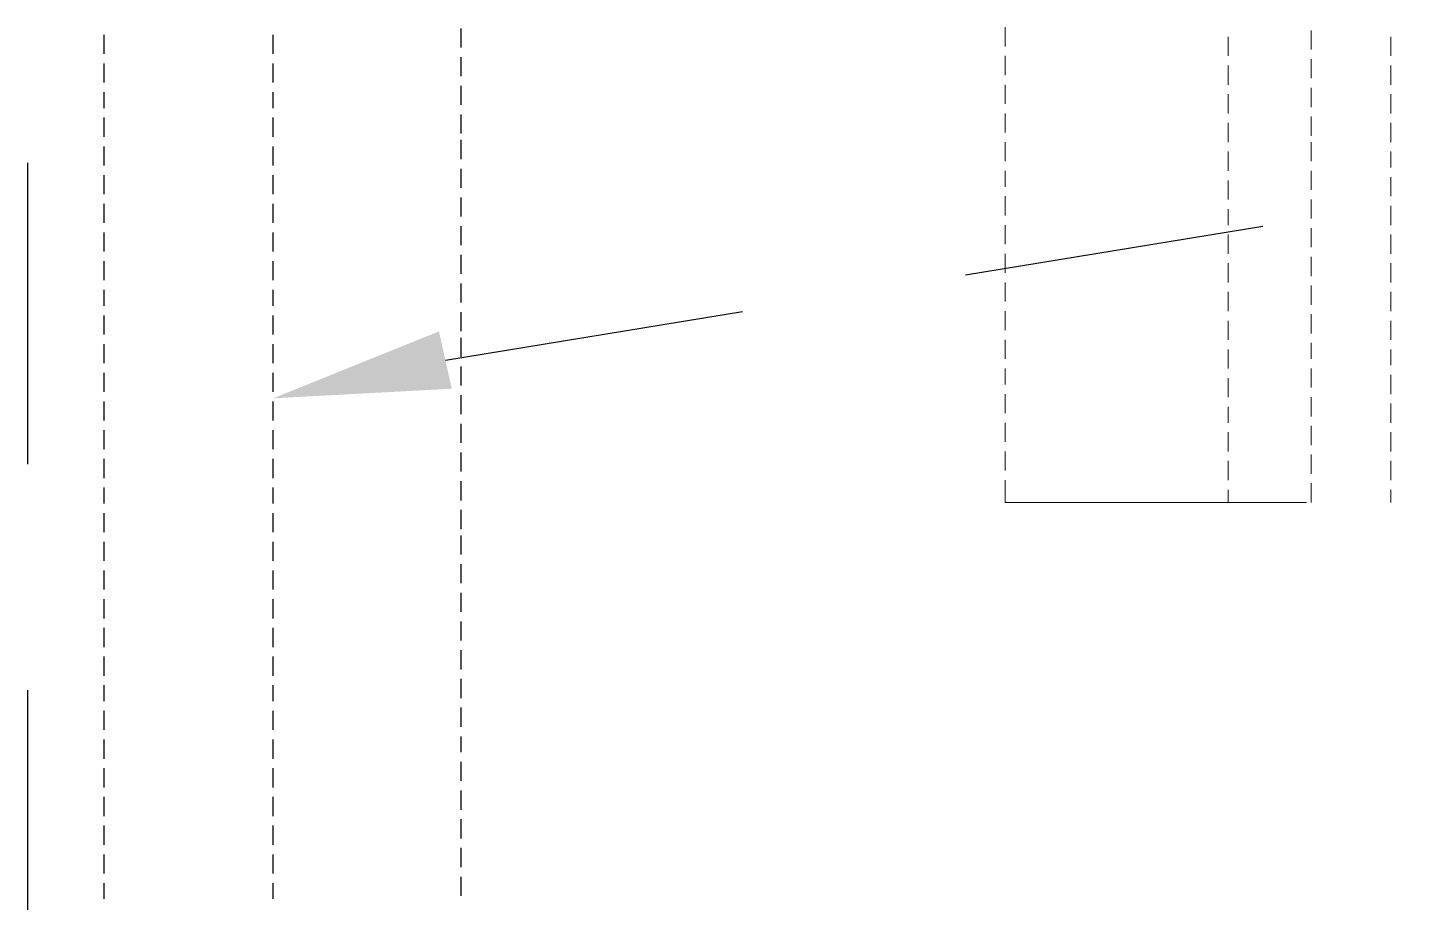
# Model space of a CAD drawing. Header units: metres. Extents: x 2999 to 3164, y 1641 to 1678.
# Drawn here: x 3140.84 to 3141.763, y 1660.541 to 1661.121 of the extents above; entities that cross this region are included whole.
import ezdxf

# ---------------------------------------------------------------- set-up
doc = ezdxf.new("R2010")
doc.units = ezdxf.units.M
doc.linetypes.add('CONTORNO_QUADRO_T', pattern=[0.35, 0.2, -0.15])
doc.layers.add('PDF28_Geometry', color=7, linetype='Continuous')
doc.layers.add('PDF28_Solid Fills', color=7, linetype='Continuous', true_color=0x00a5dd)

msp = doc.modelspace()

# ---------------------------------------------------------------- linework, layer by layer
at = {"layer": 'PDF28_Geometry', "linetype": 'CONTORNO_QUADRO_T', "lineweight": 25}
for points in [[(3140.83991, 1660.48166), (3140.83991, 1668.34292), (3140.83991, 1668.47892), (3140.83991, 1662.10514)], [(3140.89071, 1661.10396), (3140.89071, 1661.11666)], [(3141.0029, 1661.10396), (3141.0029, 1661.11666)], [(3140.89071, 1661.08491), (3140.89071, 1661.09761)], [(3141.0029, 1661.08491), (3141.0029, 1661.09761)], [(3140.89071, 1661.06798), (3140.89071, 1661.07856)], [(3141.0029, 1661.06798), (3141.0029, 1661.07856)], [(3140.89071, 1661.04893), (3140.89071, 1661.06163)], [(3141.0029, 1661.04893), (3141.0029, 1661.06163)], [(3140.89071, 1661.02988), (3140.89071, 1661.04258)], [(3141.0029, 1661.02988), (3141.0029, 1661.04258)], [(3140.89071, 1661.01083), (3140.89071, 1661.02353)], [(3141.0029, 1661.01083), (3141.0029, 1661.02353)], [(3140.89071, 1660.99178), (3140.89071, 1661.00448)], [(3141.0029, 1660.99178), (3141.0029, 1661.00448)], [(3140.89071, 1660.97273), (3140.89071, 1660.98543)], [(3141.0029, 1660.97273), (3141.0029, 1660.98543)], [(3140.89071, 1660.95368), (3140.89071, 1660.96638)], [(3141.0029, 1660.95368), (3141.0029, 1660.96638)], [(3140.89071, 1660.93674), (3140.89071, 1660.94733)], [(3141.0029, 1660.93674), (3141.0029, 1660.94733)], [(3140.89071, 1660.91769), (3140.89071, 1660.93039)], [(3141.0029, 1660.91769), (3141.0029, 1660.93039)], [(3140.89071, 1660.89864), (3140.89071, 1660.91134)], [(3141.0029, 1660.89864), (3141.0029, 1660.91134)], [(3140.89071, 1660.87959), (3140.89071, 1660.89229)], [(3141.0029, 1660.87959), (3141.0029, 1660.89229)], [(3140.89071, 1660.86054), (3140.89071, 1660.87324)], [(3141.0029, 1660.86054), (3141.0029, 1660.87324)], [(3140.89071, 1660.84149), (3140.89071, 1660.85419)], [(3141.0029, 1660.84149), (3141.0029, 1660.85419)], [(3140.89071, 1660.82244), (3140.89071, 1660.83514)], [(3141.0029, 1660.82244), (3141.0029, 1660.83514)], [(3140.89071, 1660.80551), (3140.89071, 1660.81609)], [(3141.0029, 1660.80551), (3141.0029, 1660.81609)], [(3140.89071, 1660.78646), (3140.89071, 1660.79916)], [(3141.0029, 1660.78646), (3141.0029, 1660.79916)], [(3140.89071, 1660.76741), (3140.89071, 1660.78011)], [(3141.0029, 1660.76741), (3141.0029, 1660.78011)], [(3140.89071, 1660.74836), (3140.89071, 1660.76106)], [(3141.0029, 1660.74836), (3141.0029, 1660.76106)], [(3140.89071, 1660.72931), (3140.89071, 1660.74201)], [(3141.0029, 1660.72931), (3141.0029, 1660.74201)], [(3140.89071, 1660.71026), (3140.89071, 1660.72296)], [(3141.0029, 1660.71026), (3141.0029, 1660.72296)], [(3140.89071, 1660.69121), (3140.89071, 1660.70391)], [(3141.0029, 1660.69121), (3141.0029, 1660.70391)], [(3140.89071, 1660.67428), (3140.89071, 1660.68486)], [(3141.0029, 1660.67428), (3141.0029, 1660.68486)], [(3140.89071, 1660.65523), (3140.89071, 1660.66793)], [(3141.0029, 1660.65523), (3141.0029, 1660.66793)], [(3140.89071, 1660.63618), (3140.89071, 1660.64888)], [(3141.0029, 1660.63618), (3141.0029, 1660.64888)], [(3140.89071, 1660.61713), (3140.89071, 1660.62983)], [(3141.0029, 1660.61713), (3141.0029, 1660.62983)], [(3140.89071, 1660.59808), (3140.89071, 1660.61078)], [(3141.0029, 1660.59808), (3141.0029, 1660.61078)], [(3140.89071, 1660.57903), (3140.89071, 1660.59173)], [(3141.0029, 1660.57903), (3141.0029, 1660.59173)], [(3140.89071, 1660.55998), (3140.89071, 1660.57268)], [(3141.0029, 1660.55998), (3141.0029, 1660.57268)], [(3140.89071, 1660.54305), (3140.89071, 1660.55363)], [(3141.0029, 1660.54305), (3141.0029, 1660.55363)]]:
    msp.add_lwpolyline(points, dxfattribs=at)
at = {"layer": 'PDF28_Geometry', "color": 150, "linetype": 'CONTORNO_QUADRO_T', "lineweight": 25, "true_color": 0x007fff}
msp.add_lwpolyline([(3141.1172, 1660.90076), (3142.44857, 1661.11878), (3144.44881, 1661.11878)], dxfattribs=at)
at = {"layer": 'PDF28_Geometry', "color": 3, "linetype": 'CONTORNO_QUADRO_T', "lineweight": 25}
for points in [[(3141.12778, 1661.10819), (3141.12778, 1661.12089)], [(3141.12778, 1661.08914), (3141.12778, 1661.10184)], [(3141.12778, 1661.07009), (3141.12778, 1661.08279)], [(3141.12778, 1661.05104), (3141.12778, 1661.06374)], [(3141.12778, 1661.03411), (3141.12778, 1661.04681)], [(3141.12778, 1661.01506), (3141.12778, 1661.02776)], [(3141.12778, 1660.99601), (3141.12778, 1661.00871)], [(3141.12778, 1660.97696), (3141.12778, 1660.98966)], [(3141.12778, 1660.95791), (3141.12778, 1660.97061)], [(3141.12778, 1660.93886), (3141.12778, 1660.95156)], [(3141.12778, 1660.91981), (3141.12778, 1660.93251)], [(3141.12778, 1660.90288), (3141.12778, 1660.91558)], [(3141.12778, 1660.88383), (3141.12778, 1660.89653)], [(3141.12778, 1660.86478), (3141.12778, 1660.87748)], [(3141.12778, 1660.84573), (3141.12778, 1660.85843)], [(3141.12778, 1660.82668), (3141.12778, 1660.83938)], [(3141.12778, 1660.80763), (3141.12778, 1660.82033)], [(3141.12778, 1660.78858), (3141.12778, 1660.80128)], [(3141.12778, 1660.77164), (3141.12778, 1660.78434)], [(3141.12778, 1660.75259), (3141.12778, 1660.76529)], [(3141.12778, 1660.73354), (3141.12778, 1660.74624)], [(3141.12778, 1660.7145), (3141.12778, 1660.7272)], [(3141.12778, 1660.69545), (3141.12778, 1660.70815)], [(3141.12778, 1660.6764), (3141.12778, 1660.6891)], [(3141.12778, 1660.65735), (3141.12778, 1660.67005)], [(3141.12778, 1660.64041), (3141.12778, 1660.651)], [(3141.12778, 1660.62136), (3141.12778, 1660.63406)], [(3141.12778, 1660.60231), (3141.12778, 1660.61501)], [(3141.12778, 1660.58326), (3141.12778, 1660.59596)], [(3141.12778, 1660.56421), (3141.12778, 1660.57691)], [(3141.12778, 1660.54516), (3141.12778, 1660.55786)]]:
    msp.add_lwpolyline(points, dxfattribs=at)
at = {"layer": 'PDF28_Geometry', "linetype": 'CONTORNO_QUADRO_T', "lineweight": 15}
for points in [[(3141.4889, 1661.12162), (3141.4889, 1661.10892)], [(3141.63707, 1661.11527), (3141.63707, 1661.10257)], [(3141.6921, 1661.1195), (3141.6921, 1661.1068)], [(3141.74502, 1661.11527), (3141.74502, 1661.10257)], [(3141.4889, 1661.10257), (3141.4889, 1661.08987)], [(3141.63707, 1661.09622), (3141.63707, 1661.08352)], [(3141.6921, 1661.10045), (3141.6921, 1661.08775)], [(3141.74502, 1661.09622), (3141.74502, 1661.08352)], [(3141.4889, 1661.08352), (3141.4889, 1661.07082)], [(3141.63707, 1661.07717), (3141.63707, 1661.06447)], [(3141.6921, 1661.0814), (3141.6921, 1661.0687)], [(3141.74502, 1661.07717), (3141.74502, 1661.06447)], [(3141.4889, 1661.06447), (3141.4889, 1661.05177)], [(3141.63707, 1661.05812), (3141.63707, 1661.04542)], [(3141.6921, 1661.06235), (3141.6921, 1661.04965)], [(3141.74502, 1661.05812), (3141.74502, 1661.04542)], [(3141.4889, 1661.04542), (3141.4889, 1661.03272)], [(3141.6921, 1661.04542), (3141.6921, 1661.03272)], [(3141.63707, 1661.03907), (3141.63707, 1661.02637)], [(3141.74502, 1661.03907), (3141.74502, 1661.02848)], [(3141.4889, 1661.02637), (3141.4889, 1661.01578)], [(3141.6921, 1661.02637), (3141.6921, 1661.01367)], [(3141.74502, 1661.02213), (3141.74502, 1661.00943)], [(3141.63707, 1661.02002), (3141.63707, 1661.00732)], [(3141.4889, 1661.00943), (3141.4889, 1660.99673)], [(3141.6921, 1661.00732), (3141.6921, 1660.99462)], [(3141.74502, 1661.00308), (3141.74502, 1660.99038)], [(3141.63707, 1661.00097), (3141.63707, 1660.99038)], [(3141.4889, 1660.99038), (3141.4889, 1660.97768)], [(3141.63707, 1660.98403), (3141.63707, 1660.97133)], [(3141.6921, 1660.98827), (3141.6921, 1660.97557)], [(3141.74502, 1660.98403), (3141.74502, 1660.97133)], [(3141.4889, 1660.97133), (3141.4889, 1660.95863)], [(3141.6921, 1660.96922), (3141.6921, 1660.95652)], [(3141.63707, 1660.96498), (3141.63707, 1660.95228)], [(3141.74502, 1660.96498), (3141.74502, 1660.95228)], [(3141.4889, 1660.95228), (3141.4889, 1660.93958)], [(3141.6921, 1660.95017), (3141.6921, 1660.93747)], [(3141.63707, 1660.94593), (3141.63707, 1660.93323)], [(3141.74502, 1660.94593), (3141.74502, 1660.93323)], [(3141.4889, 1660.93323), (3141.4889, 1660.92053)], [(3141.6921, 1660.93112), (3141.6921, 1660.91842)], [(3141.63707, 1660.92688), (3141.63707, 1660.91418)], [(3141.74502, 1660.92688), (3141.74502, 1660.91418)], [(3141.4889, 1660.91418), (3141.4889, 1660.90148)], [(3141.6921, 1660.91207), (3141.6921, 1660.90148)], [(3141.63707, 1660.90783), (3141.63707, 1660.89513)], [(3141.74502, 1660.90783), (3141.74502, 1660.89725)], [(3141.4889, 1660.89513), (3141.4889, 1660.88455)], [(3141.6921, 1660.89513), (3141.6921, 1660.88243)], [(3141.63707, 1660.88878), (3141.63707, 1660.87608)], [(3141.74502, 1660.8909), (3141.74502, 1660.8782)], [(3141.4889, 1660.8782), (3141.4889, 1660.8655)], [(3141.6921, 1660.87608), (3141.6921, 1660.86338)], [(3141.63707, 1660.86973), (3141.63707, 1660.85915)], [(3141.74502, 1660.87185), (3141.74502, 1660.85915)], [(3141.4889, 1660.85915), (3141.4889, 1660.84645)], [(3141.6921, 1660.85703), (3141.6921, 1660.84433)], [(3141.63707, 1660.8528), (3141.63707, 1660.8401)], [(3141.74502, 1660.8528), (3141.74502, 1660.8401)], [(3141.4889, 1660.8401), (3141.4889, 1660.8274)], [(3141.6921, 1660.83798), (3141.6921, 1660.82528)], [(3141.63707, 1660.83375), (3141.63707, 1660.82105)], [(3141.74502, 1660.83375), (3141.74502, 1660.82105)], [(3141.4889, 1660.82105), (3141.4889, 1660.80623), (3141.74502, 1660.80623), (3141.74502, 1660.8147)], [(3141.6921, 1660.81893), (3141.6921, 1660.80623)], [(3141.63707, 1660.8147), (3141.63707, 1660.80623)]]:
    msp.add_lwpolyline(points, dxfattribs=at)
at = {"layer": 'PDF28_Solid Fills', "color": 150, "linetype": 'CONTORNO_QUADRO_T', "true_color": 0x007fff, "transparency": 33554559}
msp.add_solid([(3141.12143, 1660.88171), (3141.11296, 1660.91981), (3141.0029, 1660.87536)], dxfattribs=at)

doc.saveas('drawing.dxf')
